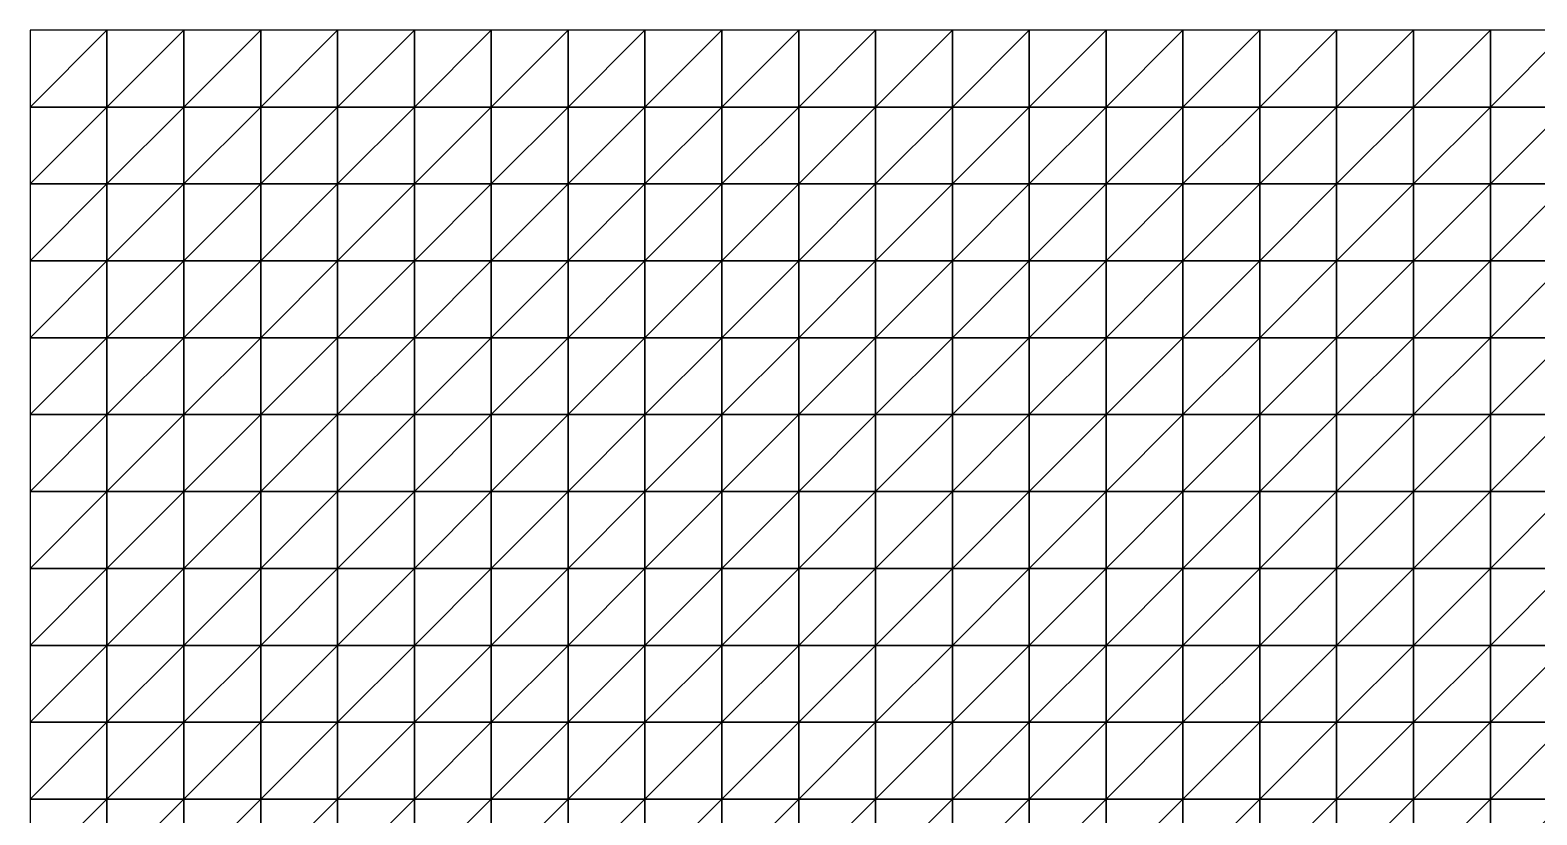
# Model space of a CAD drawing. Header units: metres. Extents: x 351000 to 353000, y 7455000 to 7457000.
# Drawn here: x 351000 to 351490.1, y 7456744.9 to 7457000 of the extents above; entities that cross this region are included whole.
import ezdxf

# ---------------------------------------------------------------- set-up
doc = ezdxf.new("R2010")
doc.units = ezdxf.units.M

msp = doc.modelspace()

# ---------------------------------------------------------------- linework, layer by layer
at = {"layer": 'BASE_OF_COVER_BOC'}
for points in [[(351000, 7456975, 1172.39), (351025, 7456975, 1172.2), (351025, 7457000, 1174.3)], [(351000, 7456975, 1172.39), (351025, 7457000, 1174.3), (351000, 7457000, 1173.65)], [(351025, 7456975, 1172.2), (351050, 7456975, 1173.65), (351050, 7457000, 1176.76)], [(351025, 7456975, 1172.2), (351050, 7457000, 1176.76), (351025, 7457000, 1174.3)], [(351050, 7456975, 1173.65), (351075, 7456975, 1177.12), (351075, 7457000, 1181.2)], [(351050, 7456975, 1173.65), (351075, 7457000, 1181.2), (351050, 7457000, 1176.76)], [(351075, 7456975, 1177.12), (351100, 7456975, 1182.56), (351100, 7457000, 1187.21)], [(351075, 7456975, 1177.12), (351100, 7457000, 1187.21), (351075, 7457000, 1181.2)], [(351100, 7456975, 1182.56), (351125, 7456975, 1189.36), (351125, 7457000, 1193.9)], [(351100, 7456975, 1182.56), (351125, 7457000, 1193.9), (351100, 7457000, 1187.21)], [(351125, 7456975, 1189.36), (351150, 7456975, 1196.43), (351150, 7457000, 1200.09)], [(351125, 7456975, 1189.36), (351150, 7457000, 1200.09), (351125, 7457000, 1193.9)], [(351150, 7456975, 1196.43), (351175, 7456975, 1202.54), (351175, 7457000, 1204.74)], [(351150, 7456975, 1196.43), (351175, 7457000, 1204.74), (351150, 7457000, 1200.09)], [(351175, 7456975, 1202.54), (351200, 7456975, 1206.66), (351200, 7457000, 1207.21)], [(351175, 7456975, 1202.54), (351200, 7457000, 1207.21), (351175, 7457000, 1204.74)], [(351200, 7456975, 1206.66), (351225, 7456975, 1208.28), (351225, 7457000, 1207.45)], [(351200, 7456975, 1206.66), (351225, 7457000, 1207.45), (351200, 7457000, 1207.21)], [(351225, 7456975, 1208.28), (351250, 7456975, 1207.55), (351250, 7457000, 1205.89)], [(351225, 7456975, 1208.28), (351250, 7457000, 1205.89), (351225, 7457000, 1207.45)], [(351250, 7456975, 1207.55), (351275, 7456975, 1205.12), (351275, 7457000, 1203.22)], [(351250, 7456975, 1207.55), (351275, 7457000, 1203.22), (351250, 7457000, 1205.89)], [(351275, 7456975, 1205.12), (351300, 7456975, 1201.86), (351300, 7457000, 1200.11)], [(351275, 7456975, 1205.12), (351300, 7457000, 1200.11), (351275, 7457000, 1203.22)], [(351300, 7456975, 1201.86), (351325, 7456975, 1198.58), (351325, 7457000, 1197)], [(351300, 7456975, 1201.86), (351325, 7457000, 1197), (351300, 7457000, 1200.11)], [(351325, 7456975, 1198.58), (351350, 7456975, 1195.77), (351350, 7457000, 1194.13)], [(351325, 7456975, 1198.58), (351350, 7457000, 1194.13), (351325, 7457000, 1197)], [(351350, 7456975, 1195.77), (351375, 7456975, 1193.65), (351375, 7457000, 1191.62)], [(351350, 7456975, 1195.77), (351375, 7457000, 1191.62), (351350, 7457000, 1194.13)], [(351375, 7456975, 1193.65), (351400, 7456975, 1192.27), (351400, 7457000, 1189.69)], [(351375, 7456975, 1193.65), (351400, 7457000, 1189.69), (351375, 7457000, 1191.62)], [(351400, 7456975, 1192.27), (351425, 7456975, 1191.68), (351425, 7457000, 1188.71)], [(351400, 7456975, 1192.27), (351425, 7457000, 1188.71), (351400, 7457000, 1189.69)], [(351425, 7456975, 1191.68), (351450, 7456975, 1192.08), (351450, 7457000, 1189.16)], [(351425, 7456975, 1191.68), (351450, 7457000, 1189.16), (351425, 7457000, 1188.71)], [(351450, 7456975, 1192.08), (351475, 7456975, 1193.72), (351475, 7457000, 1191.4)], [(351450, 7456975, 1192.08), (351475, 7457000, 1191.4), (351450, 7457000, 1189.16)], [(351475, 7456975, 1193.72), (351500, 7456975, 1196.77), (351500, 7457000, 1195.49)], [(351475, 7456975, 1193.72), (351500, 7457000, 1195.49), (351475, 7457000, 1191.4)], [(351000, 7456950, 1172.36), (351025, 7456950, 1171.9), (351025, 7456975, 1172.2)], [(351000, 7456950, 1172.36), (351025, 7456975, 1172.2), (351000, 7456975, 1172.39)], [(351025, 7456950, 1171.9), (351050, 7456950, 1172.79), (351050, 7456975, 1173.65)], [(351025, 7456950, 1171.9), (351050, 7456975, 1173.65), (351025, 7456975, 1172.2)], [(351050, 7456950, 1172.79), (351075, 7456950, 1175.44), (351075, 7456975, 1177.12)], [(351050, 7456950, 1172.79), (351075, 7456975, 1177.12), (351050, 7456975, 1173.65)], [(351075, 7456950, 1175.44), (351100, 7456950, 1180.01), (351100, 7456975, 1182.56)], [(351075, 7456950, 1175.44), (351100, 7456975, 1182.56), (351075, 7456975, 1177.12)], [(351100, 7456950, 1180.01), (351125, 7456950, 1186.23), (351125, 7456975, 1189.36)], [(351100, 7456950, 1180.01), (351125, 7456975, 1189.36), (351100, 7456975, 1182.56)], [(351125, 7456950, 1186.23), (351150, 7456950, 1193.33), (351150, 7456975, 1196.43)], [(351125, 7456950, 1186.23), (351150, 7456975, 1196.43), (351125, 7456975, 1189.36)], [(351150, 7456950, 1193.33), (351175, 7456950, 1200.17), (351175, 7456975, 1202.54)], [(351150, 7456950, 1193.33), (351175, 7456975, 1202.54), (351150, 7456975, 1196.43)], [(351175, 7456950, 1200.17), (351200, 7456950, 1205.58), (351200, 7456975, 1206.66)], [(351175, 7456950, 1200.17), (351200, 7456975, 1206.66), (351175, 7456975, 1202.54)], [(351200, 7456950, 1205.58), (351225, 7456950, 1208.69), (351225, 7456975, 1208.28)], [(351200, 7456950, 1205.58), (351225, 7456975, 1208.28), (351200, 7456975, 1206.66)], [(351225, 7456950, 1208.69), (351250, 7456950, 1209.26), (351250, 7456975, 1207.55)], [(351225, 7456950, 1208.69), (351250, 7456975, 1207.55), (351225, 7456975, 1208.28)], [(351250, 7456950, 1209.26), (351275, 7456950, 1207.67), (351275, 7456975, 1205.12)], [(351250, 7456950, 1209.26), (351275, 7456975, 1205.12), (351250, 7456975, 1207.55)], [(351275, 7456950, 1207.67), (351300, 7456950, 1204.77), (351300, 7456975, 1201.86)], [(351275, 7456950, 1207.67), (351300, 7456975, 1201.86), (351275, 7456975, 1205.12)], [(351300, 7456950, 1204.77), (351325, 7456950, 1201.56), (351325, 7456975, 1198.58)], [(351300, 7456950, 1204.77), (351325, 7456975, 1198.58), (351300, 7456975, 1201.86)], [(351325, 7456950, 1201.56), (351350, 7456950, 1198.83), (351350, 7456975, 1195.77)], [(351325, 7456950, 1201.56), (351350, 7456975, 1195.77), (351325, 7456975, 1198.58)], [(351350, 7456950, 1198.83), (351375, 7456950, 1196.98), (351375, 7456975, 1193.65)], [(351350, 7456950, 1198.83), (351375, 7456975, 1193.65), (351350, 7456975, 1195.77)], [(351375, 7456950, 1196.98), (351400, 7456950, 1196.06), (351400, 7456975, 1192.27)], [(351375, 7456950, 1196.98), (351400, 7456975, 1192.27), (351375, 7456975, 1193.65)], [(351400, 7456950, 1196.06), (351425, 7456950, 1195.89), (351425, 7456975, 1191.68)], [(351400, 7456950, 1196.06), (351425, 7456975, 1191.68), (351400, 7456975, 1192.27)], [(351425, 7456950, 1195.89), (351450, 7456950, 1196.32), (351450, 7456975, 1192.08)], [(351425, 7456950, 1195.89), (351450, 7456975, 1192.08), (351425, 7456975, 1191.68)], [(351450, 7456950, 1196.32), (351475, 7456950, 1197.33), (351475, 7456975, 1193.72)], [(351450, 7456950, 1196.32), (351475, 7456975, 1193.72), (351450, 7456975, 1192.08)], [(351475, 7456950, 1197.33), (351500, 7456950, 1199.04), (351500, 7456975, 1196.77)], [(351475, 7456950, 1197.33), (351500, 7456975, 1196.77), (351475, 7456975, 1193.72)], [(351000, 7456925, 1173.19), (351025, 7456925, 1172.88), (351025, 7456950, 1171.9)], [(351000, 7456925, 1173.19), (351025, 7456950, 1171.9), (351000, 7456950, 1172.36)], [(351025, 7456925, 1172.88), (351050, 7456925, 1173.72), (351050, 7456950, 1172.79)], [(351025, 7456925, 1172.88), (351050, 7456950, 1172.79), (351025, 7456950, 1171.9)], [(351050, 7456925, 1173.72), (351075, 7456925, 1175.92), (351075, 7456950, 1175.44)], [(351050, 7456925, 1173.72), (351075, 7456950, 1175.44), (351050, 7456950, 1172.79)], [(351075, 7456925, 1175.92), (351100, 7456925, 1179.69), (351100, 7456950, 1180.01)], [(351075, 7456925, 1175.92), (351100, 7456950, 1180.01), (351075, 7456950, 1175.44)], [(351100, 7456925, 1179.69), (351125, 7456925, 1185.01), (351125, 7456950, 1186.23)], [(351100, 7456925, 1179.69), (351125, 7456950, 1186.23), (351100, 7456950, 1180.01)], [(351125, 7456925, 1185.01), (351150, 7456925, 1191.49), (351150, 7456950, 1193.33)], [(351125, 7456925, 1185.01), (351150, 7456950, 1193.33), (351125, 7456950, 1186.23)], [(351150, 7456925, 1191.49), (351175, 7456925, 1198.33), (351175, 7456950, 1200.17)], [(351150, 7456925, 1191.49), (351175, 7456950, 1200.17), (351150, 7456950, 1193.33)], [(351175, 7456925, 1198.33), (351200, 7456925, 1204.46), (351200, 7456950, 1205.58)], [(351175, 7456925, 1198.33), (351200, 7456950, 1205.58), (351175, 7456950, 1200.17)], [(351200, 7456925, 1204.46), (351225, 7456925, 1208.89), (351225, 7456950, 1208.69)], [(351200, 7456925, 1204.46), (351225, 7456950, 1208.69), (351200, 7456950, 1205.58)], [(351225, 7456925, 1208.89), (351250, 7456925, 1210.99), (351250, 7456950, 1209.26)], [(351225, 7456925, 1208.89), (351250, 7456950, 1209.26), (351225, 7456950, 1208.69)], [(351250, 7456925, 1210.99), (351275, 7456925, 1210.75), (351275, 7456950, 1207.67)], [(351250, 7456925, 1210.99), (351275, 7456950, 1207.67), (351250, 7456950, 1209.26)], [(351275, 7456925, 1210.75), (351300, 7456925, 1208.75), (351300, 7456950, 1204.77)], [(351275, 7456925, 1210.75), (351300, 7456950, 1204.77), (351275, 7456950, 1207.67)], [(351300, 7456925, 1208.75), (351325, 7456925, 1205.93), (351325, 7456950, 1201.56)], [(351300, 7456925, 1208.75), (351325, 7456950, 1201.56), (351300, 7456950, 1204.77)], [(351325, 7456925, 1205.93), (351350, 7456925, 1203.24), (351350, 7456950, 1198.83)], [(351325, 7456925, 1205.93), (351350, 7456950, 1198.83), (351325, 7456950, 1201.56)], [(351350, 7456925, 1203.24), (351375, 7456925, 1201.33), (351375, 7456950, 1196.98)], [(351350, 7456925, 1203.24), (351375, 7456950, 1196.98), (351350, 7456950, 1198.83)], [(351375, 7456925, 1201.33), (351400, 7456925, 1200.41), (351400, 7456950, 1196.06)], [(351375, 7456925, 1201.33), (351400, 7456950, 1196.06), (351375, 7456950, 1196.98)], [(351400, 7456925, 1200.41), (351425, 7456925, 1200.26), (351425, 7456950, 1195.89)], [(351400, 7456925, 1200.41), (351425, 7456950, 1195.89), (351400, 7456950, 1196.06)], [(351425, 7456925, 1200.26), (351450, 7456925, 1200.51), (351450, 7456950, 1196.32)], [(351425, 7456925, 1200.26), (351450, 7456950, 1196.32), (351425, 7456950, 1195.89)], [(351450, 7456925, 1200.51), (351475, 7456925, 1200.86), (351475, 7456950, 1197.33)], [(351450, 7456925, 1200.51), (351475, 7456950, 1197.33), (351450, 7456950, 1196.32)], [(351475, 7456925, 1200.86), (351500, 7456925, 1201.27), (351500, 7456950, 1199.04)], [(351475, 7456925, 1200.86), (351500, 7456950, 1199.04), (351475, 7456950, 1197.33)], [(351000, 7456900, 1174.73), (351025, 7456900, 1174.77), (351025, 7456925, 1172.88)], [(351000, 7456900, 1174.73), (351025, 7456925, 1172.88), (351000, 7456925, 1173.19)], [(351025, 7456900, 1174.77), (351050, 7456900, 1175.93), (351050, 7456925, 1173.72)], [(351025, 7456900, 1174.77), (351050, 7456925, 1173.72), (351025, 7456925, 1172.88)], [(351050, 7456900, 1175.93), (351075, 7456900, 1178.16), (351075, 7456925, 1175.92)], [(351050, 7456900, 1175.93), (351075, 7456925, 1175.92), (351050, 7456925, 1173.72)], [(351075, 7456900, 1178.16), (351100, 7456900, 1181.5), (351100, 7456925, 1179.69)], [(351075, 7456900, 1178.16), (351100, 7456925, 1179.69), (351075, 7456925, 1175.92)], [(351100, 7456900, 1181.5), (351125, 7456900, 1185.98), (351125, 7456925, 1185.01)], [(351100, 7456900, 1181.5), (351125, 7456925, 1185.01), (351100, 7456925, 1179.69)], [(351125, 7456900, 1185.98), (351150, 7456900, 1191.53), (351150, 7456925, 1191.49)], [(351125, 7456900, 1185.98), (351150, 7456925, 1191.49), (351125, 7456925, 1185.01)], [(351150, 7456900, 1191.53), (351175, 7456900, 1197.74), (351175, 7456925, 1198.33)], [(351150, 7456900, 1191.53), (351175, 7456925, 1198.33), (351150, 7456925, 1191.49)], [(351175, 7456900, 1197.74), (351200, 7456900, 1203.89), (351200, 7456925, 1204.46)], [(351175, 7456900, 1197.74), (351200, 7456925, 1204.46), (351175, 7456925, 1198.33)], [(351200, 7456900, 1203.89), (351225, 7456900, 1209.09), (351225, 7456925, 1208.89)], [(351200, 7456900, 1203.89), (351225, 7456925, 1208.89), (351200, 7456925, 1204.46)], [(351225, 7456900, 1209.09), (351250, 7456900, 1212.52), (351250, 7456925, 1210.99)], [(351225, 7456900, 1209.09), (351250, 7456925, 1210.99), (351225, 7456925, 1208.89)], [(351250, 7456900, 1212.52), (351275, 7456900, 1213.77), (351275, 7456925, 1210.75)], [(351250, 7456900, 1212.52), (351275, 7456925, 1210.75), (351250, 7456925, 1210.99)], [(351275, 7456900, 1213.77), (351300, 7456900, 1212.98), (351300, 7456925, 1208.75)], [(351275, 7456900, 1213.77), (351300, 7456925, 1208.75), (351275, 7456925, 1210.75)], [(351300, 7456900, 1212.98), (351325, 7456900, 1210.81), (351325, 7456925, 1205.93)], [(351300, 7456900, 1212.98), (351325, 7456925, 1205.93), (351300, 7456925, 1208.75)], [(351325, 7456900, 1210.81), (351350, 7456900, 1208.17), (351350, 7456925, 1203.24)], [(351325, 7456900, 1210.81), (351350, 7456925, 1203.24), (351325, 7456925, 1205.93)], [(351350, 7456900, 1208.17), (351375, 7456900, 1205.88), (351375, 7456925, 1201.33)], [(351350, 7456900, 1208.17), (351375, 7456925, 1201.33), (351350, 7456925, 1203.24)], [(351375, 7456900, 1205.88), (351400, 7456900, 1204.4), (351400, 7456925, 1200.41)], [(351375, 7456900, 1205.88), (351400, 7456925, 1200.41), (351375, 7456925, 1201.33)], [(351400, 7456900, 1204.4), (351425, 7456900, 1203.73), (351425, 7456925, 1200.26)], [(351400, 7456900, 1204.4), (351425, 7456925, 1200.26), (351400, 7456925, 1200.41)], [(351425, 7456900, 1203.73), (351450, 7456900, 1203.49), (351450, 7456925, 1200.51)], [(351425, 7456900, 1203.73), (351450, 7456925, 1200.51), (351425, 7456925, 1200.26)], [(351450, 7456900, 1203.49), (351475, 7456900, 1203.24), (351475, 7456925, 1200.86)], [(351450, 7456900, 1203.49), (351475, 7456925, 1200.86), (351450, 7456925, 1200.51)], [(351475, 7456900, 1203.24), (351500, 7456900, 1202.71), (351500, 7456925, 1201.27)], [(351475, 7456900, 1203.24), (351500, 7456925, 1201.27), (351475, 7456925, 1200.86)], [(351000, 7456875, 1177.24), (351025, 7456875, 1177.61), (351025, 7456900, 1174.77)], [(351000, 7456875, 1177.24), (351025, 7456900, 1174.77), (351000, 7456900, 1174.73)], [(351025, 7456875, 1177.61), (351050, 7456875, 1179.22), (351050, 7456900, 1175.93)], [(351025, 7456875, 1177.61), (351050, 7456900, 1175.93), (351025, 7456900, 1174.77)], [(351050, 7456875, 1179.22), (351075, 7456875, 1181.77), (351075, 7456900, 1178.16)], [(351050, 7456875, 1179.22), (351075, 7456900, 1178.16), (351050, 7456900, 1175.93)], [(351075, 7456875, 1181.77), (351100, 7456875, 1185.04), (351100, 7456900, 1181.5)], [(351075, 7456875, 1181.77), (351100, 7456900, 1181.5), (351075, 7456900, 1178.16)], [(351100, 7456875, 1185.04), (351125, 7456875, 1188.96), (351125, 7456900, 1185.98)], [(351100, 7456875, 1185.04), (351125, 7456900, 1185.98), (351100, 7456900, 1181.5)], [(351125, 7456875, 1188.96), (351150, 7456875, 1193.54), (351150, 7456900, 1191.53)], [(351125, 7456875, 1188.96), (351150, 7456900, 1191.53), (351125, 7456900, 1185.98)], [(351150, 7456875, 1193.54), (351175, 7456875, 1198.72), (351175, 7456900, 1197.74)], [(351150, 7456875, 1193.54), (351175, 7456900, 1197.74), (351150, 7456900, 1191.53)], [(351175, 7456875, 1198.72), (351200, 7456875, 1204.17), (351200, 7456900, 1203.89)], [(351175, 7456875, 1198.72), (351200, 7456900, 1203.89), (351175, 7456900, 1197.74)], [(351200, 7456875, 1204.17), (351225, 7456875, 1209.31), (351225, 7456900, 1209.09)], [(351200, 7456875, 1204.17), (351225, 7456900, 1209.09), (351200, 7456900, 1203.89)], [(351225, 7456875, 1209.31), (351250, 7456875, 1213.39), (351250, 7456900, 1212.52)], [(351225, 7456875, 1209.31), (351250, 7456900, 1212.52), (351225, 7456900, 1209.09)], [(351250, 7456875, 1213.39), (351275, 7456875, 1215.75), (351275, 7456900, 1213.77)], [(351250, 7456875, 1213.39), (351275, 7456900, 1213.77), (351250, 7456900, 1212.52)], [(351275, 7456875, 1215.75), (351300, 7456875, 1216.14), (351300, 7456900, 1212.98)], [(351275, 7456875, 1215.75), (351300, 7456900, 1212.98), (351275, 7456900, 1213.77)], [(351300, 7456875, 1216.14), (351325, 7456875, 1214.77), (351325, 7456900, 1210.81)], [(351300, 7456875, 1216.14), (351325, 7456900, 1210.81), (351300, 7456900, 1212.98)], [(351325, 7456875, 1214.77), (351350, 7456875, 1212.3), (351350, 7456900, 1208.17)], [(351325, 7456875, 1214.77), (351350, 7456900, 1208.17), (351325, 7456900, 1210.81)], [(351350, 7456875, 1212.3), (351375, 7456875, 1209.57), (351375, 7456900, 1205.88)], [(351350, 7456875, 1212.3), (351375, 7456900, 1205.88), (351350, 7456900, 1208.17)], [(351375, 7456875, 1209.57), (351400, 7456875, 1207.28), (351400, 7456900, 1204.4)], [(351375, 7456875, 1209.57), (351400, 7456900, 1204.4), (351375, 7456900, 1205.88)], [(351400, 7456875, 1207.28), (351425, 7456875, 1205.74), (351425, 7456900, 1203.73)], [(351400, 7456875, 1207.28), (351425, 7456900, 1203.73), (351400, 7456900, 1204.4)], [(351425, 7456875, 1205.74), (351450, 7456875, 1204.83), (351450, 7456900, 1203.49)], [(351425, 7456875, 1205.74), (351450, 7456900, 1203.49), (351425, 7456900, 1203.73)], [(351450, 7456875, 1204.83), (351475, 7456875, 1204.16), (351475, 7456900, 1203.24)], [(351450, 7456875, 1204.83), (351475, 7456900, 1203.24), (351450, 7456900, 1203.49)], [(351475, 7456875, 1204.16), (351500, 7456875, 1203.3), (351500, 7456900, 1202.71)], [(351475, 7456875, 1204.16), (351500, 7456900, 1202.71), (351475, 7456900, 1203.24)], [(351000, 7456850, 1181.21), (351025, 7456850, 1181.74), (351025, 7456875, 1177.61)], [(351000, 7456850, 1181.21), (351025, 7456875, 1177.61), (351000, 7456875, 1177.24)], [(351025, 7456850, 1181.74), (351050, 7456850, 1183.57), (351050, 7456875, 1179.22)], [(351025, 7456850, 1181.74), (351050, 7456875, 1179.22), (351025, 7456875, 1177.61)], [(351050, 7456850, 1183.57), (351075, 7456850, 1186.36), (351075, 7456875, 1181.77)], [(351050, 7456850, 1183.57), (351075, 7456875, 1181.77), (351050, 7456875, 1179.22)], [(351075, 7456850, 1186.36), (351100, 7456850, 1189.7), (351100, 7456875, 1185.04)], [(351075, 7456850, 1186.36), (351100, 7456875, 1185.04), (351075, 7456875, 1181.77)], [(351100, 7456850, 1189.7), (351125, 7456850, 1193.27), (351125, 7456875, 1188.96)], [(351100, 7456850, 1189.7), (351125, 7456875, 1188.96), (351100, 7456875, 1185.04)], [(351125, 7456850, 1193.27), (351150, 7456850, 1197), (351150, 7456875, 1193.54)], [(351125, 7456850, 1193.27), (351150, 7456875, 1193.54), (351125, 7456875, 1188.96)], [(351150, 7456850, 1197), (351175, 7456850, 1200.94), (351175, 7456875, 1198.72)], [(351150, 7456850, 1197), (351175, 7456875, 1198.72), (351150, 7456875, 1193.54)], [(351175, 7456850, 1200.94), (351200, 7456850, 1205.12), (351200, 7456875, 1204.17)], [(351175, 7456850, 1200.94), (351200, 7456875, 1204.17), (351175, 7456875, 1198.72)], [(351200, 7456850, 1205.12), (351225, 7456850, 1209.34), (351225, 7456875, 1209.31)], [(351200, 7456850, 1205.12), (351225, 7456875, 1209.31), (351200, 7456875, 1204.17)], [(351225, 7456850, 1209.34), (351250, 7456850, 1213.13), (351250, 7456875, 1213.39)], [(351225, 7456850, 1209.34), (351250, 7456875, 1213.39), (351225, 7456875, 1209.31)], [(351250, 7456850, 1213.13), (351275, 7456850, 1215.87), (351275, 7456875, 1215.75)], [(351250, 7456850, 1213.13), (351275, 7456875, 1215.75), (351250, 7456875, 1213.39)], [(351275, 7456850, 1215.87), (351300, 7456850, 1217.05), (351300, 7456875, 1216.14)], [(351275, 7456850, 1215.87), (351300, 7456875, 1216.14), (351275, 7456875, 1215.75)], [(351300, 7456850, 1217.05), (351325, 7456850, 1216.49), (351325, 7456875, 1214.77)], [(351300, 7456850, 1217.05), (351325, 7456875, 1214.77), (351300, 7456875, 1216.14)], [(351325, 7456850, 1216.49), (351350, 7456850, 1214.46), (351350, 7456875, 1212.3)], [(351325, 7456850, 1216.49), (351350, 7456875, 1212.3), (351325, 7456875, 1214.77)], [(351350, 7456850, 1214.46), (351375, 7456850, 1211.62), (351375, 7456875, 1209.57)], [(351350, 7456850, 1214.46), (351375, 7456875, 1209.57), (351350, 7456875, 1212.3)], [(351375, 7456850, 1211.62), (351400, 7456850, 1208.74), (351400, 7456875, 1207.28)], [(351375, 7456850, 1211.62), (351400, 7456875, 1207.28), (351375, 7456875, 1209.57)], [(351400, 7456850, 1208.74), (351425, 7456850, 1206.45), (351425, 7456875, 1205.74)], [(351400, 7456850, 1208.74), (351425, 7456875, 1205.74), (351400, 7456875, 1207.28)], [(351425, 7456850, 1206.45), (351450, 7456850, 1204.98), (351450, 7456875, 1204.83)], [(351425, 7456850, 1206.45), (351450, 7456875, 1204.83), (351425, 7456875, 1205.74)], [(351450, 7456850, 1204.98), (351475, 7456850, 1204.16), (351475, 7456875, 1204.16)], [(351450, 7456850, 1204.98), (351475, 7456875, 1204.16), (351450, 7456875, 1204.83)], [(351475, 7456850, 1204.16), (351500, 7456850, 1203.58), (351500, 7456875, 1203.3)], [(351475, 7456850, 1204.16), (351500, 7456875, 1203.3), (351475, 7456875, 1204.16)], [(351000, 7456825, 1186.95), (351025, 7456825, 1187.36), (351025, 7456850, 1181.74)], [(351000, 7456825, 1186.95), (351025, 7456850, 1181.74), (351000, 7456850, 1181.21)], [(351025, 7456825, 1187.36), (351050, 7456825, 1188.94), (351050, 7456850, 1183.57)], [(351025, 7456825, 1187.36), (351050, 7456850, 1183.57), (351025, 7456850, 1181.74)], [(351050, 7456825, 1188.94), (351075, 7456825, 1191.53), (351075, 7456850, 1186.36)], [(351050, 7456825, 1188.94), (351075, 7456850, 1186.36), (351050, 7456850, 1183.57)], [(351075, 7456825, 1191.53), (351100, 7456825, 1194.67), (351100, 7456850, 1189.7)], [(351075, 7456825, 1191.53), (351100, 7456850, 1189.7), (351075, 7456850, 1186.36)], [(351100, 7456825, 1194.67), (351125, 7456825, 1197.87), (351125, 7456850, 1193.27)], [(351100, 7456825, 1194.67), (351125, 7456850, 1193.27), (351100, 7456850, 1189.7)], [(351125, 7456825, 1197.87), (351150, 7456825, 1200.84), (351150, 7456850, 1197)], [(351125, 7456825, 1197.87), (351150, 7456850, 1197), (351125, 7456850, 1193.27)], [(351150, 7456825, 1200.84), (351175, 7456825, 1203.57), (351175, 7456850, 1200.94)], [(351150, 7456825, 1200.84), (351175, 7456850, 1200.94), (351150, 7456850, 1197)], [(351175, 7456825, 1203.57), (351200, 7456825, 1206.21), (351200, 7456850, 1205.12)], [(351175, 7456825, 1203.57), (351200, 7456850, 1205.12), (351175, 7456850, 1200.94)], [(351200, 7456825, 1206.21), (351225, 7456825, 1208.91), (351225, 7456850, 1209.34)], [(351200, 7456825, 1206.21), (351225, 7456850, 1209.34), (351200, 7456850, 1205.12)], [(351225, 7456825, 1208.91), (351250, 7456825, 1211.58), (351250, 7456850, 1213.13)], [(351225, 7456825, 1208.91), (351250, 7456850, 1213.13), (351225, 7456850, 1209.34)], [(351250, 7456825, 1211.58), (351275, 7456825, 1213.88), (351275, 7456850, 1215.87)], [(351250, 7456825, 1211.58), (351275, 7456850, 1215.87), (351250, 7456850, 1213.13)], [(351275, 7456825, 1213.88), (351300, 7456825, 1215.31), (351300, 7456850, 1217.05)], [(351275, 7456825, 1213.88), (351300, 7456850, 1217.05), (351275, 7456850, 1215.87)], [(351300, 7456825, 1215.31), (351325, 7456825, 1215.44), (351325, 7456850, 1216.49)], [(351300, 7456825, 1215.31), (351325, 7456850, 1216.49), (351300, 7456850, 1217.05)], [(351325, 7456825, 1215.44), (351350, 7456825, 1214.18), (351350, 7456850, 1214.46)], [(351325, 7456825, 1215.44), (351350, 7456850, 1214.46), (351325, 7456850, 1216.49)], [(351350, 7456825, 1214.18), (351375, 7456825, 1211.82), (351375, 7456850, 1211.62)], [(351350, 7456825, 1214.18), (351375, 7456850, 1211.62), (351350, 7456850, 1214.46)], [(351375, 7456825, 1211.82), (351400, 7456825, 1209.04), (351400, 7456850, 1208.74)], [(351375, 7456825, 1211.82), (351400, 7456850, 1208.74), (351375, 7456850, 1211.62)], [(351400, 7456825, 1209.04), (351425, 7456825, 1206.55), (351425, 7456850, 1206.45)], [(351400, 7456825, 1209.04), (351425, 7456850, 1206.45), (351400, 7456850, 1208.74)], [(351425, 7456825, 1206.55), (351450, 7456825, 1204.91), (351450, 7456850, 1204.98)], [(351425, 7456825, 1206.55), (351450, 7456850, 1204.98), (351425, 7456850, 1206.45)], [(351450, 7456825, 1204.91), (351475, 7456825, 1204.26), (351475, 7456850, 1204.16)], [(351450, 7456825, 1204.91), (351475, 7456850, 1204.16), (351450, 7456850, 1204.98)], [(351475, 7456825, 1204.26), (351500, 7456825, 1204.35), (351500, 7456850, 1203.58)], [(351475, 7456825, 1204.26), (351500, 7456850, 1203.58), (351475, 7456850, 1204.16)], [(351000, 7456800, 1194.16), (351025, 7456800, 1194.19), (351025, 7456825, 1187.36)], [(351000, 7456800, 1194.16), (351025, 7456825, 1187.36), (351000, 7456825, 1186.95)], [(351025, 7456800, 1194.19), (351050, 7456800, 1194.99), (351050, 7456825, 1188.94)], [(351025, 7456800, 1194.19), (351050, 7456825, 1188.94), (351025, 7456825, 1187.36)], [(351050, 7456800, 1194.99), (351075, 7456800, 1196.73), (351075, 7456825, 1191.53)], [(351050, 7456800, 1194.99), (351075, 7456825, 1191.53), (351050, 7456825, 1188.94)], [(351075, 7456800, 1196.73), (351100, 7456800, 1199.14), (351100, 7456825, 1194.67)], [(351075, 7456800, 1196.73), (351100, 7456825, 1194.67), (351075, 7456825, 1191.53)], [(351100, 7456800, 1199.14), (351125, 7456800, 1201.72), (351125, 7456825, 1197.87)], [(351100, 7456800, 1199.14), (351125, 7456825, 1197.87), (351100, 7456825, 1194.67)], [(351125, 7456800, 1201.72), (351150, 7456800, 1203.97), (351150, 7456825, 1200.84)], [(351125, 7456800, 1201.72), (351150, 7456825, 1200.84), (351125, 7456825, 1197.87)], [(351150, 7456800, 1203.97), (351175, 7456800, 1205.68), (351175, 7456825, 1203.57)], [(351150, 7456800, 1203.97), (351175, 7456825, 1203.57), (351150, 7456825, 1200.84)], [(351175, 7456800, 1205.68), (351200, 7456800, 1206.92), (351200, 7456825, 1206.21)], [(351175, 7456800, 1205.68), (351200, 7456825, 1206.21), (351175, 7456825, 1203.57)], [(351200, 7456800, 1206.92), (351225, 7456800, 1207.99), (351225, 7456825, 1208.91)], [(351200, 7456800, 1206.92), (351225, 7456825, 1208.91), (351200, 7456825, 1206.21)], [(351225, 7456800, 1207.99), (351250, 7456800, 1209.15), (351250, 7456825, 1211.58)], [(351225, 7456800, 1207.99), (351250, 7456825, 1211.58), (351225, 7456825, 1208.91)], [(351250, 7456800, 1209.15), (351275, 7456800, 1210.43), (351275, 7456825, 1213.88)], [(351250, 7456800, 1209.15), (351275, 7456825, 1213.88), (351250, 7456825, 1211.58)], [(351275, 7456800, 1210.43), (351300, 7456800, 1211.58), (351300, 7456825, 1215.31)], [(351275, 7456800, 1210.43), (351300, 7456825, 1215.31), (351275, 7456825, 1213.88)], [(351300, 7456800, 1211.58), (351325, 7456800, 1212.2), (351325, 7456825, 1215.44)], [(351300, 7456800, 1211.58), (351325, 7456825, 1215.44), (351300, 7456825, 1215.31)], [(351325, 7456800, 1212.2), (351350, 7456800, 1211.92), (351350, 7456825, 1214.18)], [(351325, 7456800, 1212.2), (351350, 7456825, 1214.18), (351325, 7456825, 1215.44)], [(351350, 7456800, 1211.92), (351375, 7456800, 1210.68), (351375, 7456825, 1211.82)], [(351350, 7456800, 1211.92), (351375, 7456825, 1211.82), (351350, 7456825, 1214.18)], [(351375, 7456800, 1210.68), (351400, 7456800, 1208.8), (351400, 7456825, 1209.04)], [(351375, 7456800, 1210.68), (351400, 7456825, 1209.04), (351375, 7456825, 1211.82)], [(351400, 7456800, 1208.8), (351425, 7456800, 1206.89), (351425, 7456825, 1206.55)], [(351400, 7456800, 1208.8), (351425, 7456825, 1206.55), (351400, 7456825, 1209.04)], [(351425, 7456800, 1206.89), (351450, 7456800, 1205.61), (351450, 7456825, 1204.91)], [(351425, 7456800, 1206.89), (351450, 7456825, 1204.91), (351425, 7456825, 1206.55)], [(351450, 7456800, 1205.61), (351475, 7456800, 1205.35), (351475, 7456825, 1204.26)], [(351450, 7456800, 1205.61), (351475, 7456825, 1204.26), (351450, 7456825, 1204.91)], [(351475, 7456800, 1205.35), (351500, 7456800, 1206.13), (351500, 7456825, 1204.35)], [(351475, 7456800, 1205.35), (351500, 7456825, 1204.35), (351475, 7456825, 1204.26)], [(351000, 7456775, 1201.78), (351025, 7456775, 1201.31), (351025, 7456800, 1194.19)], [(351000, 7456775, 1201.78), (351025, 7456800, 1194.19), (351000, 7456800, 1194.16)], [(351025, 7456775, 1201.31), (351050, 7456775, 1201.01), (351050, 7456800, 1194.99)], [(351025, 7456775, 1201.31), (351050, 7456800, 1194.99), (351025, 7456800, 1194.19)], [(351050, 7456775, 1201.01), (351075, 7456775, 1201.4), (351075, 7456800, 1196.73)], [(351050, 7456775, 1201.01), (351075, 7456800, 1196.73), (351050, 7456800, 1194.99)], [(351075, 7456775, 1201.4), (351100, 7456775, 1202.59), (351100, 7456800, 1199.14)], [(351075, 7456775, 1201.4), (351100, 7456800, 1199.14), (351075, 7456800, 1196.73)], [(351100, 7456775, 1202.59), (351125, 7456775, 1204.23), (351125, 7456800, 1201.72)], [(351100, 7456775, 1202.59), (351125, 7456800, 1201.72), (351100, 7456800, 1199.14)], [(351125, 7456775, 1204.23), (351150, 7456775, 1205.77), (351150, 7456800, 1203.97)], [(351125, 7456775, 1204.23), (351150, 7456800, 1203.97), (351125, 7456800, 1201.72)], [(351150, 7456775, 1205.77), (351175, 7456775, 1206.78), (351175, 7456800, 1205.68)], [(351150, 7456775, 1205.77), (351175, 7456800, 1205.68), (351150, 7456800, 1203.97)], [(351175, 7456775, 1206.78), (351200, 7456775, 1207.11), (351200, 7456800, 1206.92)], [(351175, 7456775, 1206.78), (351200, 7456800, 1206.92), (351175, 7456800, 1205.68)], [(351200, 7456775, 1207.11), (351225, 7456775, 1206.98), (351225, 7456800, 1207.99)], [(351200, 7456775, 1207.11), (351225, 7456800, 1207.99), (351200, 7456800, 1206.92)], [(351225, 7456775, 1206.98), (351250, 7456775, 1206.79), (351250, 7456800, 1209.15)], [(351225, 7456775, 1206.98), (351250, 7456800, 1209.15), (351225, 7456800, 1207.99)], [(351250, 7456775, 1206.79), (351275, 7456775, 1206.91), (351275, 7456800, 1210.43)], [(351250, 7456775, 1206.79), (351275, 7456800, 1210.43), (351250, 7456800, 1209.15)], [(351275, 7456775, 1206.91), (351300, 7456775, 1207.46), (351300, 7456800, 1211.58)], [(351275, 7456775, 1206.91), (351300, 7456800, 1211.58), (351275, 7456800, 1210.43)], [(351300, 7456775, 1207.46), (351325, 7456775, 1208.25), (351325, 7456800, 1212.2)], [(351300, 7456775, 1207.46), (351325, 7456800, 1212.2), (351300, 7456800, 1211.58)], [(351325, 7456775, 1208.25), (351350, 7456775, 1208.91), (351350, 7456800, 1211.92)], [(351325, 7456775, 1208.25), (351350, 7456800, 1211.92), (351325, 7456800, 1212.2)], [(351350, 7456775, 1208.91), (351375, 7456775, 1209.08), (351375, 7456800, 1210.68)], [(351350, 7456775, 1208.91), (351375, 7456800, 1210.68), (351350, 7456800, 1211.92)], [(351375, 7456775, 1209.08), (351400, 7456775, 1208.69), (351400, 7456800, 1208.8)], [(351375, 7456775, 1209.08), (351400, 7456800, 1208.8), (351375, 7456800, 1210.68)], [(351400, 7456775, 1208.69), (351425, 7456775, 1208), (351425, 7456800, 1206.89)], [(351400, 7456775, 1208.69), (351425, 7456800, 1206.89), (351400, 7456800, 1208.8)], [(351425, 7456775, 1208), (351450, 7456775, 1207.51), (351450, 7456800, 1205.61)], [(351425, 7456775, 1208), (351450, 7456800, 1205.61), (351425, 7456800, 1206.89)], [(351450, 7456775, 1207.51), (351475, 7456775, 1207.73), (351475, 7456800, 1205.35)], [(351450, 7456775, 1207.51), (351475, 7456800, 1205.35), (351450, 7456800, 1205.61)], [(351475, 7456775, 1207.73), (351500, 7456775, 1208.91), (351500, 7456800, 1206.13)], [(351475, 7456775, 1207.73), (351500, 7456800, 1206.13), (351475, 7456800, 1205.35)], [(351000, 7456750, 1208.28), (351025, 7456750, 1207.44), (351025, 7456775, 1201.31)], [(351000, 7456750, 1208.28), (351025, 7456775, 1201.31), (351000, 7456775, 1201.78)], [(351025, 7456750, 1207.44), (351050, 7456750, 1206.14), (351050, 7456775, 1201.01)], [(351025, 7456750, 1207.44), (351050, 7456775, 1201.01), (351025, 7456775, 1201.31)], [(351050, 7456750, 1206.14), (351075, 7456750, 1205.18), (351075, 7456775, 1201.4)], [(351050, 7456750, 1206.14), (351075, 7456775, 1201.4), (351050, 7456775, 1201.01)], [(351075, 7456750, 1205.18), (351100, 7456750, 1204.99), (351100, 7456775, 1202.59)], [(351075, 7456750, 1205.18), (351100, 7456775, 1202.59), (351075, 7456775, 1201.4)], [(351100, 7456750, 1204.99), (351125, 7456750, 1205.55), (351125, 7456775, 1204.23)], [(351100, 7456750, 1204.99), (351125, 7456775, 1204.23), (351100, 7456775, 1202.59)], [(351125, 7456750, 1205.55), (351150, 7456750, 1206.44), (351150, 7456775, 1205.77)], [(351125, 7456750, 1205.55), (351150, 7456775, 1205.77), (351125, 7456775, 1204.23)], [(351150, 7456750, 1206.44), (351175, 7456750, 1207.12), (351175, 7456775, 1206.78)], [(351150, 7456750, 1206.44), (351175, 7456775, 1206.78), (351150, 7456775, 1205.77)], [(351175, 7456750, 1207.12), (351200, 7456750, 1207.19), (351200, 7456775, 1207.11)], [(351175, 7456750, 1207.12), (351200, 7456775, 1207.11), (351175, 7456775, 1206.78)], [(351200, 7456750, 1207.19), (351225, 7456750, 1206.59), (351225, 7456775, 1206.98)], [(351200, 7456750, 1207.19), (351225, 7456775, 1206.98), (351200, 7456775, 1207.11)], [(351225, 7456750, 1206.59), (351250, 7456750, 1205.65), (351250, 7456775, 1206.79)], [(351225, 7456750, 1206.59), (351250, 7456775, 1206.79), (351225, 7456775, 1206.98)], [(351250, 7456750, 1205.65), (351275, 7456750, 1204.88), (351275, 7456775, 1206.91)], [(351250, 7456750, 1205.65), (351275, 7456775, 1206.91), (351250, 7456775, 1206.79)], [(351275, 7456750, 1204.88), (351300, 7456750, 1204.74), (351300, 7456775, 1207.46)], [(351275, 7456750, 1204.88), (351300, 7456775, 1207.46), (351275, 7456775, 1206.91)], [(351300, 7456750, 1204.74), (351325, 7456750, 1205.37), (351325, 7456775, 1208.25)], [(351300, 7456750, 1204.74), (351325, 7456775, 1208.25), (351300, 7456775, 1207.46)], [(351325, 7456750, 1205.37), (351350, 7456750, 1206.58), (351350, 7456775, 1208.91)], [(351325, 7456750, 1205.37), (351350, 7456775, 1208.91), (351325, 7456775, 1208.25)], [(351350, 7456750, 1206.58), (351375, 7456750, 1207.95), (351375, 7456775, 1209.08)], [(351350, 7456750, 1206.58), (351375, 7456775, 1209.08), (351350, 7456775, 1208.91)], [(351375, 7456750, 1207.95), (351400, 7456750, 1209.09), (351400, 7456775, 1208.69)], [(351375, 7456750, 1207.95), (351400, 7456775, 1208.69), (351375, 7456775, 1209.08)], [(351400, 7456750, 1209.09), (351425, 7456750, 1209.83), (351425, 7456775, 1208)], [(351400, 7456750, 1209.09), (351425, 7456775, 1208), (351400, 7456775, 1208.69)], [(351425, 7456750, 1209.83), (351450, 7456750, 1210.35), (351450, 7456775, 1207.51)], [(351425, 7456750, 1209.83), (351450, 7456775, 1207.51), (351425, 7456775, 1208)], [(351450, 7456750, 1210.35), (351475, 7456750, 1211.01), (351475, 7456775, 1207.73)], [(351450, 7456750, 1210.35), (351475, 7456775, 1207.73), (351450, 7456775, 1207.51)], [(351475, 7456750, 1211.01), (351500, 7456750, 1212.17), (351500, 7456775, 1208.91)], [(351475, 7456750, 1211.01), (351500, 7456775, 1208.91), (351475, 7456775, 1207.73)], [(351000, 7456725, 1212.28), (351025, 7456725, 1211.44), (351025, 7456750, 1207.44)], [(351000, 7456725, 1212.28), (351025, 7456750, 1207.44), (351000, 7456750, 1208.28)], [(351025, 7456725, 1211.44), (351050, 7456725, 1209.77), (351050, 7456750, 1206.14)], [(351025, 7456725, 1211.44), (351050, 7456750, 1206.14), (351025, 7456750, 1207.44)], [(351050, 7456725, 1209.77), (351075, 7456725, 1208), (351075, 7456750, 1205.18)], [(351050, 7456725, 1209.77), (351075, 7456750, 1205.18), (351050, 7456750, 1206.14)], [(351075, 7456725, 1208), (351100, 7456725, 1206.81), (351100, 7456750, 1204.99)], [(351075, 7456725, 1208), (351100, 7456750, 1204.99), (351075, 7456750, 1205.18)], [(351100, 7456725, 1206.81), (351125, 7456725, 1206.5), (351125, 7456750, 1205.55)], [(351100, 7456725, 1206.81), (351125, 7456750, 1205.55), (351100, 7456750, 1204.99)], [(351125, 7456725, 1206.5), (351150, 7456725, 1206.9), (351150, 7456750, 1206.44)], [(351125, 7456725, 1206.5), (351150, 7456750, 1206.44), (351125, 7456750, 1205.55)], [(351150, 7456725, 1206.9), (351175, 7456725, 1207.53), (351175, 7456750, 1207.12)], [(351150, 7456725, 1206.9), (351175, 7456750, 1207.12), (351150, 7456750, 1206.44)], [(351175, 7456725, 1207.53), (351200, 7456725, 1207.84), (351200, 7456750, 1207.19)], [(351175, 7456725, 1207.53), (351200, 7456750, 1207.19), (351175, 7456750, 1207.12)], [(351200, 7456725, 1207.84), (351225, 7456725, 1207.48), (351225, 7456750, 1206.59)], [(351200, 7456725, 1207.84), (351225, 7456750, 1206.59), (351200, 7456750, 1207.19)], [(351225, 7456725, 1207.48), (351250, 7456725, 1206.52), (351250, 7456750, 1205.65)], [(351225, 7456725, 1207.48), (351250, 7456750, 1205.65), (351225, 7456750, 1206.59)], [(351250, 7456725, 1206.52), (351275, 7456725, 1205.38), (351275, 7456750, 1204.88)], [(351250, 7456725, 1206.52), (351275, 7456750, 1204.88), (351250, 7456750, 1205.65)], [(351275, 7456725, 1205.38), (351300, 7456725, 1204.66), (351300, 7456750, 1204.74)], [(351275, 7456725, 1205.38), (351300, 7456750, 1204.74), (351275, 7456750, 1204.88)], [(351300, 7456725, 1204.66), (351325, 7456725, 1204.83), (351325, 7456750, 1205.37)], [(351300, 7456725, 1204.66), (351325, 7456750, 1205.37), (351300, 7456750, 1204.74)], [(351325, 7456725, 1204.83), (351350, 7456725, 1206), (351350, 7456750, 1206.58)], [(351325, 7456725, 1204.83), (351350, 7456750, 1206.58), (351325, 7456750, 1205.37)], [(351350, 7456725, 1206), (351375, 7456725, 1207.91), (351375, 7456750, 1207.95)], [(351350, 7456725, 1206), (351375, 7456750, 1207.95), (351350, 7456750, 1206.58)], [(351375, 7456725, 1207.91), (351400, 7456725, 1210.06), (351400, 7456750, 1209.09)], [(351375, 7456725, 1207.91), (351400, 7456750, 1209.09), (351375, 7456750, 1207.95)], [(351400, 7456725, 1210.06), (351425, 7456725, 1211.97), (351425, 7456750, 1209.83)], [(351400, 7456725, 1210.06), (351425, 7456750, 1209.83), (351400, 7456750, 1209.09)], [(351425, 7456725, 1211.97), (351450, 7456725, 1213.38), (351450, 7456750, 1210.35)], [(351425, 7456725, 1211.97), (351450, 7456750, 1210.35), (351425, 7456750, 1209.83)], [(351450, 7456725, 1213.38), (351475, 7456725, 1214.37), (351475, 7456750, 1211.01)], [(351450, 7456725, 1213.38), (351475, 7456750, 1211.01), (351450, 7456750, 1210.35)], [(351475, 7456725, 1214.37), (351500, 7456725, 1215.24), (351500, 7456750, 1212.17)], [(351475, 7456725, 1214.37), (351500, 7456750, 1212.17), (351475, 7456750, 1211.01)]]:
    msp.add_3dface(points, dxfattribs=at)

doc.saveas('drawing.dxf')
